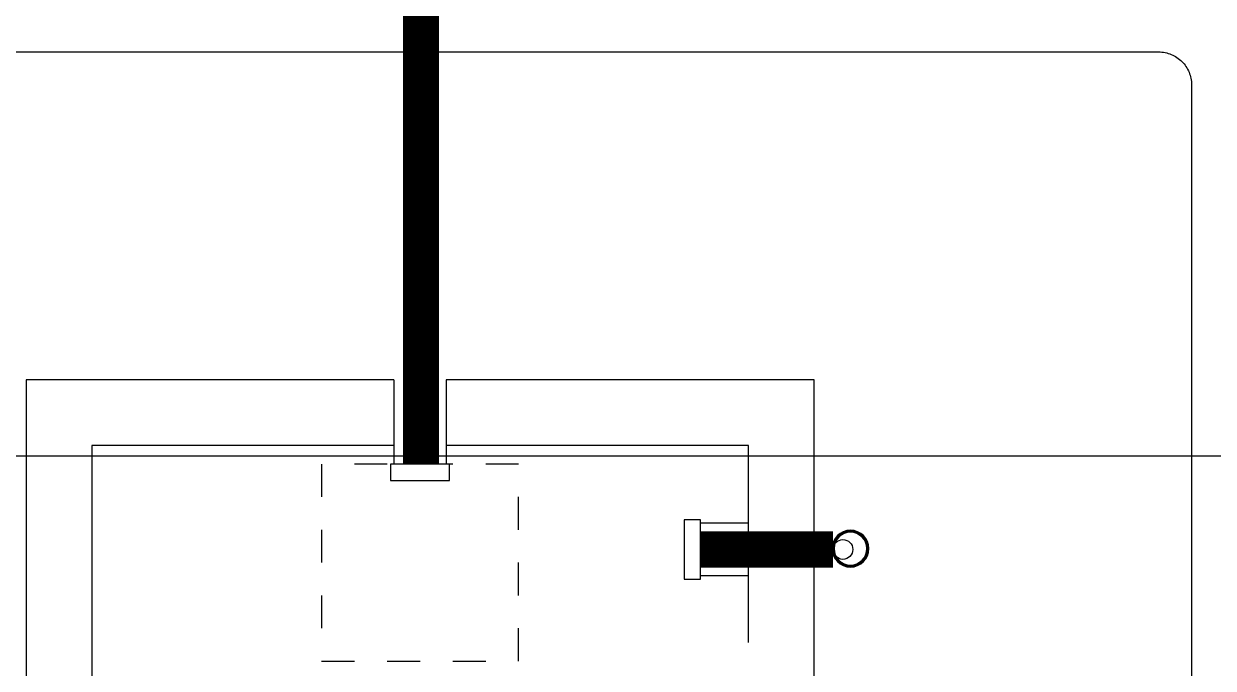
# Model space of a CAD drawing. Header units: millimetres. Extents: x 553474 to 556484, y 6145926 to 6146600.
# Drawn here: x 554047.38 to 554051.003, y 6146171.015 to 6146172.978 of the extents above; entities that cross this region are included whole.
import ezdxf

# ---------------------------------------------------------------- set-up
doc = ezdxf.new("R2010")
doc.units = ezdxf.units.MM
doc.linetypes.add('DASHED', pattern=[5.5, 4, -1.5])
doc.linetypes.add('DASHED2', pattern=[9.525, 6.35, -3.175])
for name, color, linetype in [('excavaciones', 1, 'Continuous'), ('FAISAN', 7, 'Continuous'), ('IS-VENTILACIONES', 92, 'Continuous'), ('Muros', 5, 'Continuous')]:
    doc.layers.add(name, color=color, linetype=linetype)

# ---------------------------------------------------------------- blocks, each defined once
blk = doc.blocks.new('bajada-100')
at = {"linetype": 'Continuous'}
for radius in [0.0561, 0.0531, 0.05]:
    blk.add_circle((0, 0), radius, dxfattribs=at)

msp = doc.modelspace()

# ---------------------------------------------------------------- linework, layer by layer
at = {"color": 6, "linetype": 'DASHED2', "ltscale": 2, "elevation": 4.898, "flags": 128}
msp.add_lwpolyline([(554046.4504, 6146172.8925), (554050.8371, 6146172.8925, -0.414214), (554050.9371, 6146172.7925), (554050.9371, 6146168.6709, -0.414214), (554050.8371, 6146168.5709), (554046.4504, 6146168.5709, -0.414214), (554046.3504, 6146168.6709), (554046.3504, 6146172.7925, -0.414214)], format="xyb", close=True, dxfattribs=at)
at = {"elevation": 9.796, "flags": 128}
for points in [[(554048.4972, 6146171.6368), (554048.4972, 6146171.5868), (554048.6772, 6146171.5868), (554048.6772, 6146171.6368)], [(554049.4419, 6146171.4668), (554049.3919, 6146171.4668), (554049.3919, 6146171.2868), (554049.4419, 6146171.2868)]]:
    msp.add_lwpolyline(points, close=True, dxfattribs=at)
at = {"layer": 'excavaciones', "flags": 128}
msp.add_lwpolyline([(554047.6458, 6146290.4731), (554038.7646, 6146281.5918), (554009.2352, 6146281.5918), (554009.2352, 6146269.5918), (553979.5771, 6146269.5918), (553979.5771, 6146247.5912), (554016.2626, 6146247.5912), (554016.2626, 6146204.6513), (554045.9856, 6146204.6513), (554045.9856, 6146171.6625), (554078.0043, 6146171.6625), (554078.0043, 6146263.0875), (554047.6167, 6146290.4439)], dxfattribs=at)
at = {"layer": 'FAISAN', "color": 3, "linetype": 'DASHED', "ltscale": 0.01, "elevation": 9.796, "flags": 128}
msp.add_lwpolyline([(554048.8872, 6146171.6368), (554048.2872, 6146171.6368), (554048.2872, 6146171.0368), (554048.8872, 6146171.0368)], close=True, dxfattribs=at)
at = {"layer": 'IS-VENTILACIONES', "linetype": 'DASHED2'}
for p, q in [((554049.5872, 6146171.4568, 9.796), (554049.4419, 6146171.4568, 9.796)), ((554049.5872, 6146171.2968, 9.796), (554049.4419, 6146171.2968, 9.796))]:
    msp.add_line(p, q, dxfattribs=at)
at = {"layer": 'IS-VENTILACIONES', "const_width": 0.11, "elevation": 9.796, "flags": 128}
msp.add_lwpolyline([(554049.8452, 6146171.3768), (554049.4419, 6146171.3768)], dxfattribs=at)
at = {"layer": 'IS-VENTILACIONES'}
msp.add_circle((554049.8753, 6146171.3768, 9.796), 0.0301, dxfattribs=at)
at = {"layer": 'Muros', "color": 10}
for p, q in [((554048.5072, 6146171.8933, 9.796), (554048.5072, 6146171.6368, 9.796)), ((554048.6672, 6146171.8933, 9.796), (554048.6672, 6146171.6368, 9.796))]:
    msp.add_line(p, q, dxfattribs=at)
at = {"layer": 'Muros', "color": 10, "const_width": 0.11, "elevation": 9.796, "flags": 128}
msp.add_lwpolyline([(554048.59, 6146189.2164), (554048.59, 6146171.6368)], dxfattribs=at)
at = {"layer": 'Muros', "color": 10, "elevation": 9.796, "flags": 128}
for points in [[(554048.5072, 6146171.8933), (554047.3872, 6146171.8933), (554047.3872, 6146169.4933), (554049.7872, 6146169.4933), (554049.7872, 6146169.9133)], [(554049.7872, 6146170.0733), (554049.7872, 6146171.8933), (554048.6672, 6146171.8933)], [(554048.5072, 6146171.6933), (554047.5872, 6146171.6933), (554047.5872, 6146169.6933), (554049.5872, 6146169.6933), (554049.5872, 6146169.9133)], [(554049.5872, 6146171.0933), (554049.5872, 6146171.6933), (554048.6672, 6146171.6933)]]:
    msp.add_lwpolyline(points, dxfattribs=at)

# ---------------------------------------------------------------- block references
at = {"layer": 'IS-VENTILACIONES', "xscale": -1, "rotation": 90}
msp.add_blockref('bajada-100', (554049.8982, 6146171.3793, 9.796), dxfattribs=at)

doc.saveas('drawing.dxf')
